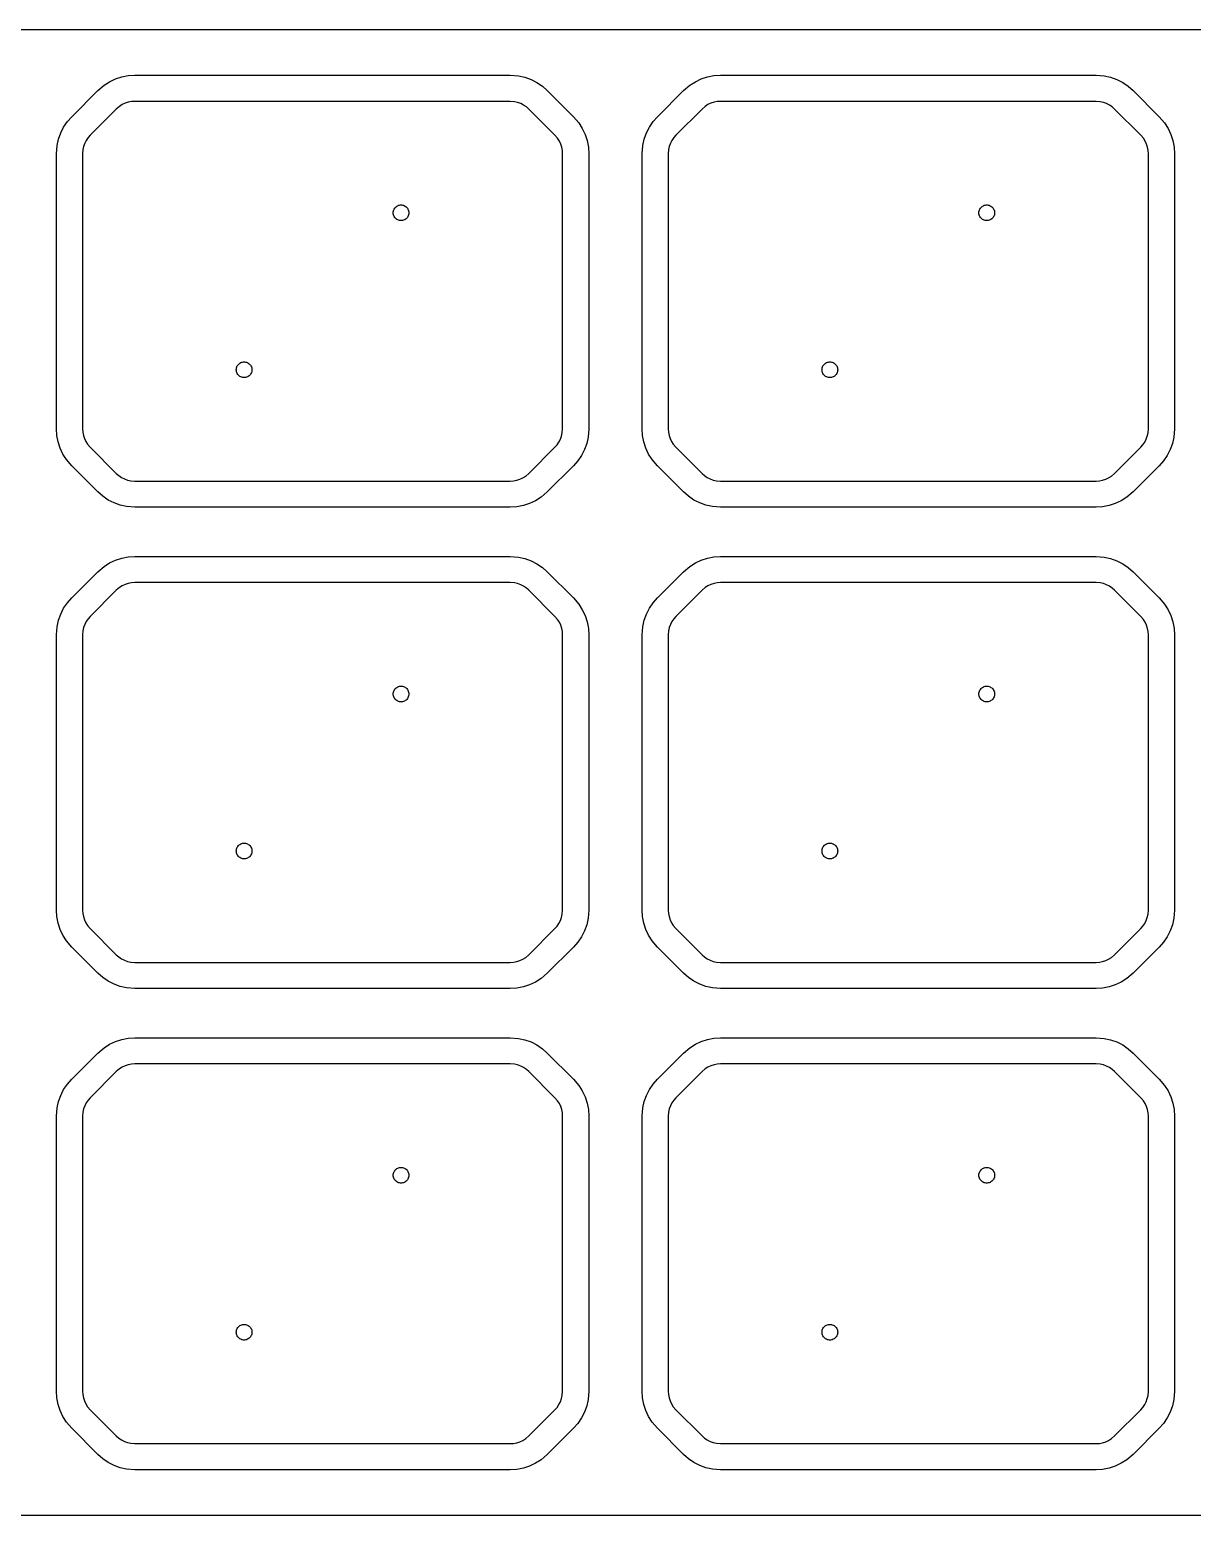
# Model space of a CAD drawing. Header units: metres. Extents: x -60 to 508, y -50 to 234.
# Drawn here: x 168 to 390.3, y -50 to 234 of the extents above; entities that cross this region are included whole.
import ezdxf

# ---------------------------------------------------------------- set-up
doc = ezdxf.new("R2010")
doc.units = ezdxf.units.M

msp = doc.modelspace()

# ---------------------------------------------------------------- linework, layer by layer
for p, q in [((508, 234), (-60, 234)), ((183.281, 224.065), (184.417, 224.6)), ((184.417, 224.6), (185.612, 224.988)), ((185.612, 224.988), (186.845, 225.223)), ((186.845, 225.223), (188.099, 225.302)), ((188.099, 225.302), (259.901, 225.302)), ((259.901, 225.302), (261.466, 225.179)), ((261.466, 225.179), (262.691, 224.905)), ((262.691, 224.905), (263.873, 224.479)), ((263.873, 224.479), (264.992, 223.909)), ((295.281, 224.065), (296.417, 224.6)), ((296.417, 224.6), (297.612, 224.988)), ((297.612, 224.988), (298.845, 225.223)), ((298.845, 225.223), (300.099, 225.302)), ((300.099, 225.302), (371.901, 225.302)), ((371.901, 225.302), (373.466, 225.179)), ((373.466, 225.179), (374.691, 224.905)), ((374.691, 224.905), (375.873, 224.479)), ((375.873, 224.479), (376.992, 223.909)), ((176.028, 217.373), (181.028, 222.373)), ((181.028, 222.373), (182.221, 223.392)), ((182.221, 223.392), (183.281, 224.065)), ((264.992, 223.909), (266.03, 223.203)), ((266.03, 223.203), (266.972, 222.373)), ((266.972, 222.373), (271.972, 217.373)), ((288.028, 217.373), (293.028, 222.373)), ((293.028, 222.373), (294.221, 223.392)), ((294.221, 223.392), (295.281, 224.065)), ((376.992, 223.909), (378.03, 223.203)), ((378.03, 223.203), (378.972, 222.373)), ((378.972, 222.373), (383.972, 217.373)), ((184.563, 218.837), (179.563, 213.837)), ((185.16, 219.347), (184.563, 218.837)), ((185.69, 219.683), (185.16, 219.347)), ((186.258, 219.951), (185.69, 219.683)), ((186.855, 220.145), (186.258, 219.951)), ((187.472, 220.262), (186.855, 220.145)), ((188.099, 220.302), (187.472, 220.262)), ((259.901, 220.302), (188.099, 220.302)), ((260.684, 220.24), (259.901, 220.302)), ((261.296, 220.103), (260.684, 220.24)), ((261.887, 219.891), (261.296, 220.103)), ((262.447, 219.605), (261.887, 219.891)), ((262.966, 219.253), (262.447, 219.605)), ((263.437, 218.837), (262.966, 219.253)), ((268.437, 213.837), (263.437, 218.837)), ((296.563, 218.837), (291.563, 213.837)), ((297.16, 219.347), (296.563, 218.837)), ((297.69, 219.683), (297.16, 219.347)), ((298.258, 219.951), (297.69, 219.683)), ((298.855, 220.145), (298.258, 219.951)), ((299.472, 220.262), (298.855, 220.145)), ((300.099, 220.302), (299.472, 220.262)), ((371.901, 220.302), (300.099, 220.302)), ((372.684, 220.24), (371.901, 220.302)), ((373.296, 220.103), (372.684, 220.24)), ((373.887, 219.891), (373.296, 220.103)), ((374.447, 219.605), (373.887, 219.891)), ((374.966, 219.253), (374.447, 219.605)), ((375.437, 218.837), (374.966, 219.253)), ((380.437, 213.837), (375.437, 218.837)), ((174.491, 215.392), (175.197, 216.431)), ((175.197, 216.431), (176.028, 217.373)), ((271.972, 217.373), (272.992, 216.18)), ((272.992, 216.18), (273.664, 215.119)), ((286.491, 215.392), (287.197, 216.431)), ((287.197, 216.431), (288.028, 217.373)), ((383.972, 217.373), (384.992, 216.18)), ((384.992, 216.18), (385.664, 215.119)), ((173.222, 211.866), (173.496, 213.092)), ((173.496, 213.092), (173.921, 214.273)), ((173.921, 214.273), (174.491, 215.392)), ((179.148, 213.366), (178.795, 212.847)), ((179.563, 213.837), (179.148, 213.366)), ((268.946, 213.241), (268.437, 213.837)), ((269.283, 212.711), (268.946, 213.241)), ((273.664, 215.119), (274.199, 213.983)), ((274.199, 213.983), (274.587, 212.789)), ((285.222, 211.866), (285.496, 213.092)), ((285.496, 213.092), (285.921, 214.273)), ((285.921, 214.273), (286.491, 215.392)), ((291.148, 213.366), (290.795, 212.847)), ((291.563, 213.837), (291.148, 213.366)), ((380.946, 213.241), (380.437, 213.837)), ((381.283, 212.711), (380.946, 213.241)), ((385.664, 215.119), (386.199, 213.983)), ((386.199, 213.983), (386.587, 212.789)), ((173.099, 210.302), (173.222, 211.866)), ((173.099, 157.698), (173.099, 210.302)), ((178.16, 211.084), (178.099, 210.302)), ((178.099, 210.302), (178.099, 157.698)), ((178.297, 211.697), (178.16, 211.084)), ((178.51, 212.287), (178.297, 211.697)), ((178.795, 212.847), (178.51, 212.287)), ((269.55, 212.142), (269.283, 212.711)), ((269.744, 211.545), (269.55, 212.142)), ((269.862, 210.928), (269.744, 211.545)), ((269.901, 210.302), (269.862, 210.928)), ((269.901, 157.698), (269.901, 210.302)), ((274.587, 212.789), (274.823, 211.555)), ((274.823, 211.555), (274.901, 210.302)), ((274.901, 210.302), (274.901, 157.698)), ((285.099, 210.302), (285.222, 211.866)), ((285.099, 157.698), (285.099, 210.302)), ((290.16, 211.084), (290.099, 210.302)), ((290.099, 210.302), (290.099, 157.698)), ((290.297, 211.697), (290.16, 211.084)), ((290.51, 212.287), (290.297, 211.697)), ((290.795, 212.847), (290.51, 212.287)), ((381.55, 212.142), (381.283, 212.711)), ((381.744, 211.545), (381.55, 212.142)), ((381.862, 210.928), (381.744, 211.545)), ((381.901, 210.302), (381.862, 210.928)), ((381.901, 157.698), (381.901, 210.302)), ((386.587, 212.789), (386.823, 211.555)), ((386.823, 211.555), (386.901, 210.302)), ((386.901, 210.302), (386.901, 157.698)), ((237.5, 199), (237.512, 199.188)), ((237.512, 198.812), (237.5, 199)), ((237.512, 199.188), (237.547, 199.373)), ((237.547, 198.627), (237.512, 198.812)), ((237.547, 199.373), (237.605, 199.552)), ((237.605, 199.552), (237.686, 199.723)), ((237.686, 199.723), (237.786, 199.882)), ((237.786, 199.882), (237.907, 200.027)), ((237.907, 200.027), (238.044, 200.156)), ((238.044, 200.156), (238.196, 200.266)), ((238.196, 200.266), (238.361, 200.357)), ((238.361, 200.357), (238.536, 200.427)), ((238.536, 200.427), (238.719, 200.473)), ((238.719, 200.473), (238.906, 200.497)), ((238.906, 200.497), (239.094, 200.497)), ((239.094, 200.497), (239.281, 200.473)), ((239.281, 200.473), (239.464, 200.427)), ((239.464, 200.427), (239.639, 200.357)), ((239.639, 200.357), (239.804, 200.266)), ((239.804, 200.266), (239.956, 200.156)), ((239.956, 200.156), (240.093, 200.027)), ((240.093, 200.027), (240.214, 199.882)), ((240.214, 199.882), (240.314, 199.723)), ((240.314, 199.723), (240.395, 199.552)), ((240.395, 199.552), (240.453, 199.373)), ((240.453, 199.373), (240.488, 199.188)), ((240.488, 198.812), (240.453, 198.627)), ((240.488, 199.188), (240.5, 199)), ((240.5, 199), (240.488, 198.812)), ((349.5, 199), (349.512, 199.188)), ((349.512, 198.812), (349.5, 199)), ((349.512, 199.188), (349.547, 199.373)), ((349.547, 198.627), (349.512, 198.812)), ((349.547, 199.373), (349.605, 199.552)), ((349.605, 199.552), (349.686, 199.723)), ((349.686, 199.723), (349.786, 199.882)), ((349.786, 199.882), (349.907, 200.027)), ((349.907, 200.027), (350.044, 200.156)), ((350.044, 200.156), (350.196, 200.266)), ((350.196, 200.266), (350.361, 200.357)), ((350.361, 200.357), (350.536, 200.427)), ((350.536, 200.427), (350.719, 200.473)), ((350.719, 200.473), (350.906, 200.497)), ((350.906, 200.497), (351.094, 200.497)), ((351.094, 200.497), (351.281, 200.473)), ((351.281, 200.473), (351.464, 200.427)), ((351.464, 200.427), (351.639, 200.357)), ((351.639, 200.357), (351.804, 200.266)), ((351.804, 200.266), (351.956, 200.156)), ((351.956, 200.156), (352.093, 200.027)), ((352.093, 200.027), (352.214, 199.882)), ((352.214, 199.882), (352.314, 199.723)), ((352.314, 199.723), (352.395, 199.552)), ((352.395, 199.552), (352.453, 199.373)), ((352.453, 199.373), (352.488, 199.188)), ((352.488, 198.812), (352.453, 198.627)), ((352.488, 199.188), (352.5, 199)), ((352.5, 199), (352.488, 198.812)), ((237.605, 198.448), (237.547, 198.627)), ((237.686, 198.277), (237.605, 198.448)), ((237.786, 198.118), (237.686, 198.277)), ((237.907, 197.973), (237.786, 198.118)), ((238.044, 197.844), (237.907, 197.973)), ((238.196, 197.734), (238.044, 197.844)), ((238.361, 197.643), (238.196, 197.734)), ((238.536, 197.573), (238.361, 197.643)), ((238.719, 197.527), (238.536, 197.573)), ((238.906, 197.503), (238.719, 197.527)), ((239.094, 197.503), (238.906, 197.503)), ((239.281, 197.527), (239.094, 197.503)), ((239.464, 197.573), (239.281, 197.527)), ((239.639, 197.643), (239.464, 197.573)), ((239.804, 197.734), (239.639, 197.643)), ((239.956, 197.844), (239.804, 197.734)), ((240.093, 197.973), (239.956, 197.844)), ((240.214, 198.118), (240.093, 197.973)), ((240.314, 198.277), (240.214, 198.118)), ((240.395, 198.448), (240.314, 198.277)), ((240.453, 198.627), (240.395, 198.448)), ((349.605, 198.448), (349.547, 198.627)), ((349.686, 198.277), (349.605, 198.448)), ((349.786, 198.118), (349.686, 198.277)), ((349.907, 197.973), (349.786, 198.118)), ((350.044, 197.844), (349.907, 197.973)), ((350.196, 197.734), (350.044, 197.844)), ((350.361, 197.643), (350.196, 197.734)), ((350.536, 197.573), (350.361, 197.643)), ((350.719, 197.527), (350.536, 197.573)), ((350.906, 197.503), (350.719, 197.527)), ((351.094, 197.503), (350.906, 197.503)), ((351.281, 197.527), (351.094, 197.503)), ((351.464, 197.573), (351.281, 197.527)), ((351.639, 197.643), (351.464, 197.573)), ((351.804, 197.734), (351.639, 197.643)), ((351.956, 197.844), (351.804, 197.734)), ((352.093, 197.973), (351.956, 197.844)), ((352.214, 198.118), (352.093, 197.973)), ((352.314, 198.277), (352.214, 198.118)), ((352.395, 198.448), (352.314, 198.277)), ((352.453, 198.627), (352.395, 198.448)), ((208.361, 170.357), (208.536, 170.427)), ((208.536, 170.427), (208.719, 170.473)), ((208.719, 170.473), (208.906, 170.497)), ((208.906, 170.497), (209.094, 170.497)), ((209.094, 170.497), (209.281, 170.473)), ((209.281, 170.473), (209.464, 170.427)), ((209.464, 170.427), (209.639, 170.357)), ((320.361, 170.357), (320.536, 170.427)), ((320.536, 170.427), (320.719, 170.473)), ((320.719, 170.473), (320.906, 170.497)), ((320.906, 170.497), (321.094, 170.497)), ((321.094, 170.497), (321.281, 170.473)), ((321.281, 170.473), (321.464, 170.427)), ((321.464, 170.427), (321.639, 170.357)), ((207.5, 169), (207.512, 169.188)), ((207.512, 168.812), (207.5, 169)), ((207.512, 169.188), (207.547, 169.373)), ((207.547, 168.627), (207.512, 168.812)), ((207.547, 169.373), (207.605, 169.552)), ((207.605, 168.448), (207.547, 168.627)), ((207.605, 169.552), (207.686, 169.723)), ((207.686, 168.277), (207.605, 168.448)), ((207.686, 169.723), (207.786, 169.882)), ((207.786, 168.118), (207.686, 168.277)), ((207.786, 169.882), (207.907, 170.027)), ((207.907, 167.973), (207.786, 168.118)), ((207.907, 170.027), (208.044, 170.156)), ((208.044, 167.844), (207.907, 167.973)), ((208.044, 170.156), (208.196, 170.266)), ((208.196, 167.734), (208.044, 167.844)), ((208.196, 170.266), (208.361, 170.357)), ((208.361, 167.643), (208.196, 167.734)), ((208.536, 167.573), (208.361, 167.643)), ((208.719, 167.527), (208.536, 167.573)), ((209.464, 167.573), (209.281, 167.527)), ((209.639, 167.643), (209.464, 167.573)), ((209.639, 170.357), (209.804, 170.266)), ((209.804, 167.734), (209.639, 167.643)), ((209.804, 170.266), (209.956, 170.156)), ((209.956, 167.844), (209.804, 167.734)), ((209.956, 170.156), (210.093, 170.027)), ((210.093, 167.973), (209.956, 167.844)), ((210.093, 170.027), (210.214, 169.882)), ((210.214, 168.118), (210.093, 167.973)), ((210.214, 169.882), (210.314, 169.723)), ((210.314, 168.277), (210.214, 168.118)), ((210.314, 169.723), (210.395, 169.552)), ((210.395, 168.448), (210.314, 168.277)), ((210.395, 169.552), (210.453, 169.373)), ((210.453, 168.627), (210.395, 168.448)), ((210.453, 169.373), (210.488, 169.188)), ((210.488, 168.812), (210.453, 168.627)), ((210.488, 169.188), (210.5, 169)), ((210.5, 169), (210.488, 168.812)), ((319.5, 169), (319.512, 169.188)), ((319.512, 168.812), (319.5, 169)), ((319.512, 169.188), (319.547, 169.373)), ((319.547, 168.627), (319.512, 168.812)), ((319.547, 169.373), (319.605, 169.552)), ((319.605, 168.448), (319.547, 168.627)), ((319.605, 169.552), (319.686, 169.723)), ((319.686, 168.277), (319.605, 168.448)), ((319.686, 169.723), (319.786, 169.882)), ((319.786, 168.118), (319.686, 168.277)), ((319.786, 169.882), (319.907, 170.027)), ((319.907, 167.973), (319.786, 168.118)), ((319.907, 170.027), (320.044, 170.156)), ((320.044, 167.844), (319.907, 167.973)), ((320.044, 170.156), (320.196, 170.266)), ((320.196, 167.734), (320.044, 167.844)), ((320.196, 170.266), (320.361, 170.357)), ((320.361, 167.643), (320.196, 167.734)), ((320.536, 167.573), (320.361, 167.643)), ((320.719, 167.527), (320.536, 167.573)), ((321.464, 167.573), (321.281, 167.527)), ((321.639, 167.643), (321.464, 167.573)), ((321.639, 170.357), (321.804, 170.266)), ((321.804, 167.734), (321.639, 167.643)), ((321.804, 170.266), (321.956, 170.156)), ((321.956, 167.844), (321.804, 167.734)), ((321.956, 170.156), (322.093, 170.027)), ((322.093, 167.973), (321.956, 167.844)), ((322.093, 170.027), (322.214, 169.882)), ((322.214, 168.118), (322.093, 167.973)), ((322.214, 169.882), (322.314, 169.723)), ((322.314, 168.277), (322.214, 168.118)), ((322.314, 169.723), (322.395, 169.552)), ((322.395, 168.448), (322.314, 168.277)), ((322.395, 169.552), (322.453, 169.373)), ((322.453, 168.627), (322.395, 168.448)), ((322.453, 169.373), (322.488, 169.188)), ((322.488, 168.812), (322.453, 168.627)), ((322.488, 169.188), (322.5, 169)), ((322.5, 169), (322.488, 168.812)), ((208.906, 167.503), (208.719, 167.527)), ((209.094, 167.503), (208.906, 167.503)), ((209.281, 167.527), (209.094, 167.503)), ((320.906, 167.503), (320.719, 167.527)), ((321.094, 167.503), (320.906, 167.503)), ((321.281, 167.527), (321.094, 167.503)), ((173.177, 156.445), (173.099, 157.698)), ((173.413, 155.211), (173.177, 156.445)), ((178.099, 157.698), (178.138, 157.072)), ((178.138, 157.072), (178.256, 156.455)), ((178.256, 156.455), (178.45, 155.858)), ((269.49, 155.713), (269.703, 156.303)), ((269.703, 156.303), (269.84, 156.916)), ((269.84, 156.916), (269.901, 157.698)), ((274.901, 157.698), (274.778, 156.134)), ((285.177, 156.445), (285.099, 157.698)), ((285.413, 155.211), (285.177, 156.445)), ((290.099, 157.698), (290.138, 157.072)), ((290.138, 157.072), (290.256, 156.455)), ((290.256, 156.455), (290.45, 155.858)), ((381.49, 155.713), (381.703, 156.303)), ((381.703, 156.303), (381.84, 156.916)), ((381.84, 156.916), (381.901, 157.698)), ((386.901, 157.698), (386.778, 156.134)), ((173.801, 154.017), (173.413, 155.211)), ((174.336, 152.881), (173.801, 154.017)), ((178.45, 155.858), (178.717, 155.289)), ((178.717, 155.289), (179.054, 154.759)), ((179.054, 154.759), (179.563, 154.163)), ((179.563, 154.163), (184.563, 149.163)), ((263.437, 149.163), (268.437, 154.163)), ((268.437, 154.163), (268.852, 154.634)), ((268.852, 154.634), (269.205, 155.153)), ((269.205, 155.153), (269.49, 155.713)), ((274.079, 153.727), (273.509, 152.608)), ((274.504, 154.908), (274.079, 153.727)), ((274.778, 156.134), (274.504, 154.908)), ((285.801, 154.017), (285.413, 155.211)), ((286.336, 152.881), (285.801, 154.017)), ((290.45, 155.858), (290.717, 155.289)), ((290.717, 155.289), (291.054, 154.759)), ((291.054, 154.759), (291.563, 154.163)), ((291.563, 154.163), (296.563, 149.163)), ((375.437, 149.163), (380.437, 154.163)), ((380.437, 154.163), (380.852, 154.634)), ((380.852, 154.634), (381.205, 155.153)), ((381.205, 155.153), (381.49, 155.713)), ((386.079, 153.727), (385.509, 152.608)), ((386.504, 154.908), (386.079, 153.727)), ((386.778, 156.134), (386.504, 154.908)), ((175.008, 151.82), (174.336, 152.881)), ((176.028, 150.627), (175.008, 151.82)), ((181.028, 145.627), (176.028, 150.627)), ((271.972, 150.627), (266.972, 145.627)), ((272.803, 151.569), (271.972, 150.627)), ((273.509, 152.608), (272.803, 151.569)), ((287.008, 151.82), (286.336, 152.881)), ((288.028, 150.627), (287.008, 151.82)), ((293.028, 145.627), (288.028, 150.627)), ((383.972, 150.627), (378.972, 145.627)), ((384.803, 151.569), (383.972, 150.627)), ((385.509, 152.608), (384.803, 151.569)), ((184.563, 149.163), (185.034, 148.747)), ((185.034, 148.747), (185.553, 148.395)), ((185.553, 148.395), (186.113, 148.109)), ((186.113, 148.109), (186.704, 147.897)), ((186.704, 147.897), (187.316, 147.76)), ((187.316, 147.76), (188.099, 147.698)), ((188.099, 147.698), (259.901, 147.698)), ((259.901, 147.698), (260.528, 147.738)), ((260.528, 147.738), (261.145, 147.855)), ((261.145, 147.855), (261.742, 148.049)), ((261.742, 148.049), (262.31, 148.317)), ((262.31, 148.317), (262.84, 148.653)), ((262.84, 148.653), (263.437, 149.163)), ((296.563, 149.163), (297.034, 148.747)), ((297.034, 148.747), (297.553, 148.395)), ((297.553, 148.395), (298.113, 148.109)), ((298.113, 148.109), (298.704, 147.897)), ((298.704, 147.897), (299.316, 147.76)), ((299.316, 147.76), (300.099, 147.698)), ((300.099, 147.698), (371.901, 147.698)), ((371.901, 147.698), (372.528, 147.738)), ((372.528, 147.738), (373.145, 147.855)), ((373.145, 147.855), (373.742, 148.049)), ((373.742, 148.049), (374.31, 148.317)), ((374.31, 148.317), (374.84, 148.653)), ((374.84, 148.653), (375.437, 149.163)), ((181.97, 144.797), (181.028, 145.627)), ((266.972, 145.627), (265.779, 144.608)), ((293.97, 144.797), (293.028, 145.627)), ((378.972, 145.627), (377.779, 144.608)), ((183.008, 144.091), (181.97, 144.797)), ((184.127, 143.521), (183.008, 144.091)), ((185.309, 143.095), (184.127, 143.521)), ((186.534, 142.821), (185.309, 143.095)), ((188.099, 142.698), (186.534, 142.821)), ((259.901, 142.698), (188.099, 142.698)), ((261.155, 142.777), (259.901, 142.698)), ((262.388, 143.012), (261.155, 142.777)), ((263.583, 143.4), (262.388, 143.012)), ((264.719, 143.935), (263.583, 143.4)), ((265.779, 144.608), (264.719, 143.935)), ((295.008, 144.091), (293.97, 144.797)), ((296.127, 143.521), (295.008, 144.091)), ((297.309, 143.095), (296.127, 143.521)), ((298.534, 142.821), (297.309, 143.095)), ((300.099, 142.698), (298.534, 142.821)), ((371.901, 142.698), (300.099, 142.698)), ((373.155, 142.777), (371.901, 142.698)), ((374.388, 143.012), (373.155, 142.777)), ((375.583, 143.4), (374.388, 143.012)), ((376.719, 143.935), (375.583, 143.4)), ((377.779, 144.608), (376.719, 143.935)), ((181.028, 130.373), (182.221, 131.392)), ((182.221, 131.392), (183.281, 132.065)), ((183.281, 132.065), (184.417, 132.6)), ((184.417, 132.6), (185.612, 132.988)), ((185.612, 132.988), (186.845, 133.223)), ((186.845, 133.223), (188.099, 133.302)), ((188.099, 133.302), (259.901, 133.302)), ((259.901, 133.302), (261.466, 133.179)), ((261.466, 133.179), (262.691, 132.905)), ((262.691, 132.905), (263.873, 132.479)), ((263.873, 132.479), (264.992, 131.909)), ((264.992, 131.909), (266.03, 131.203)), ((266.03, 131.203), (266.972, 130.373)), ((293.028, 130.373), (294.221, 131.392)), ((294.221, 131.392), (295.281, 132.065)), ((295.281, 132.065), (296.417, 132.6)), ((296.417, 132.6), (297.612, 132.988)), ((297.612, 132.988), (298.845, 133.223)), ((298.845, 133.223), (300.099, 133.302)), ((300.099, 133.302), (371.901, 133.302)), ((371.901, 133.302), (373.466, 133.179)), ((373.466, 133.179), (374.691, 132.905)), ((374.691, 132.905), (375.873, 132.479)), ((375.873, 132.479), (376.992, 131.909)), ((376.992, 131.909), (378.03, 131.203)), ((378.03, 131.203), (378.972, 130.373)), ((176.028, 125.373), (181.028, 130.373)), ((186.258, 127.951), (185.69, 127.683)), ((186.855, 128.145), (186.258, 127.951)), ((187.472, 128.262), (186.855, 128.145)), ((188.099, 128.302), (187.472, 128.262)), ((259.901, 128.302), (188.099, 128.302)), ((260.684, 128.24), (259.901, 128.302)), ((261.296, 128.103), (260.684, 128.24)), ((261.887, 127.891), (261.296, 128.103)), ((262.447, 127.605), (261.887, 127.891)), ((266.972, 130.373), (271.972, 125.373)), ((288.028, 125.373), (293.028, 130.373)), ((298.258, 127.951), (297.69, 127.683)), ((298.855, 128.145), (298.258, 127.951)), ((299.472, 128.262), (298.855, 128.145)), ((300.099, 128.302), (299.472, 128.262)), ((371.901, 128.302), (300.099, 128.302)), ((372.684, 128.24), (371.901, 128.302)), ((373.296, 128.103), (372.684, 128.24)), ((373.887, 127.891), (373.296, 128.103)), ((374.447, 127.605), (373.887, 127.891)), ((378.972, 130.373), (383.972, 125.373)), ((175.197, 124.431), (176.028, 125.373)), ((184.563, 126.837), (179.563, 121.837)), ((185.16, 127.347), (184.563, 126.837)), ((185.69, 127.683), (185.16, 127.347)), ((262.966, 127.253), (262.447, 127.605)), ((263.437, 126.837), (262.966, 127.253)), ((268.437, 121.837), (263.437, 126.837)), ((271.972, 125.373), (272.992, 124.18)), ((287.197, 124.431), (288.028, 125.373)), ((296.563, 126.837), (291.563, 121.837)), ((297.16, 127.347), (296.563, 126.837)), ((297.69, 127.683), (297.16, 127.347)), ((374.966, 127.253), (374.447, 127.605)), ((375.437, 126.837), (374.966, 127.253)), ((380.437, 121.837), (375.437, 126.837)), ((383.972, 125.373), (384.992, 124.18)), ((173.496, 121.092), (173.921, 122.273)), ((173.921, 122.273), (174.491, 123.392)), ((174.491, 123.392), (175.197, 124.431)), ((272.992, 124.18), (273.664, 123.119)), ((273.664, 123.119), (274.199, 121.983)), ((285.496, 121.092), (285.921, 122.273)), ((285.921, 122.273), (286.491, 123.392)), ((286.491, 123.392), (287.197, 124.431)), ((384.992, 124.18), (385.664, 123.119)), ((385.664, 123.119), (386.199, 121.983)), ((173.099, 118.302), (173.222, 119.866)), ((173.222, 119.866), (173.496, 121.092)), ((178.297, 119.697), (178.16, 119.084)), ((178.51, 120.287), (178.297, 119.697)), ((178.795, 120.847), (178.51, 120.287)), ((179.148, 121.366), (178.795, 120.847)), ((179.563, 121.837), (179.148, 121.366)), ((268.946, 121.241), (268.437, 121.837)), ((269.283, 120.711), (268.946, 121.241)), ((269.55, 120.142), (269.283, 120.711)), ((269.744, 119.545), (269.55, 120.142)), ((269.862, 118.928), (269.744, 119.545)), ((274.199, 121.983), (274.587, 120.789)), ((274.587, 120.789), (274.823, 119.555)), ((274.823, 119.555), (274.901, 118.302)), ((285.099, 118.302), (285.222, 119.866)), ((285.222, 119.866), (285.496, 121.092)), ((290.297, 119.697), (290.16, 119.084)), ((290.51, 120.287), (290.297, 119.697)), ((290.795, 120.847), (290.51, 120.287)), ((291.148, 121.366), (290.795, 120.847)), ((291.563, 121.837), (291.148, 121.366)), ((380.946, 121.241), (380.437, 121.837)), ((381.283, 120.711), (380.946, 121.241)), ((381.55, 120.142), (381.283, 120.711)), ((381.744, 119.545), (381.55, 120.142)), ((381.862, 118.928), (381.744, 119.545)), ((386.199, 121.983), (386.587, 120.789)), ((386.587, 120.789), (386.823, 119.555)), ((386.823, 119.555), (386.901, 118.302)), ((173.099, 65.6982), (173.099, 118.302)), ((178.16, 119.084), (178.099, 118.302)), ((178.099, 118.302), (178.099, 65.6982)), ((269.901, 118.302), (269.862, 118.928)), ((269.901, 65.6982), (269.901, 118.302)), ((274.901, 118.302), (274.901, 65.6982)), ((285.099, 65.6982), (285.099, 118.302)), ((290.16, 119.084), (290.099, 118.302)), ((290.099, 118.302), (290.099, 65.6982)), ((381.901, 118.302), (381.862, 118.928)), ((381.901, 65.6982), (381.901, 118.302)), ((386.901, 118.302), (386.901, 65.6982)), ((237.786, 107.882), (237.907, 108.027)), ((237.907, 108.027), (238.044, 108.156)), ((238.044, 108.156), (238.196, 108.266)), ((238.196, 108.266), (238.361, 108.357)), ((238.361, 108.357), (238.536, 108.427)), ((238.536, 108.427), (238.719, 108.473)), ((238.719, 108.473), (238.906, 108.497)), ((238.906, 108.497), (239.094, 108.497)), ((239.094, 108.497), (239.281, 108.473)), ((239.281, 108.473), (239.464, 108.427)), ((239.464, 108.427), (239.639, 108.357)), ((239.639, 108.357), (239.804, 108.266)), ((239.804, 108.266), (239.956, 108.156)), ((239.956, 108.156), (240.093, 108.027)), ((240.093, 108.027), (240.214, 107.882)), ((349.786, 107.882), (349.907, 108.027)), ((349.907, 108.027), (350.044, 108.156)), ((350.044, 108.156), (350.196, 108.266)), ((350.196, 108.266), (350.361, 108.357)), ((350.361, 108.357), (350.536, 108.427)), ((350.536, 108.427), (350.719, 108.473)), ((350.719, 108.473), (350.906, 108.497)), ((350.906, 108.497), (351.094, 108.497)), ((351.094, 108.497), (351.281, 108.473)), ((351.281, 108.473), (351.464, 108.427)), ((351.464, 108.427), (351.639, 108.357)), ((351.639, 108.357), (351.804, 108.266)), ((351.804, 108.266), (351.956, 108.156)), ((351.956, 108.156), (352.093, 108.027)), ((352.093, 108.027), (352.214, 107.882)), ((237.5, 107), (237.512, 107.188)), ((237.512, 106.812), (237.5, 107)), ((237.512, 107.188), (237.547, 107.373)), ((237.547, 106.627), (237.512, 106.812)), ((237.547, 107.373), (237.605, 107.552)), ((237.605, 106.448), (237.547, 106.627)), ((237.605, 107.552), (237.686, 107.723)), ((237.686, 106.277), (237.605, 106.448)), ((237.686, 107.723), (237.786, 107.882)), ((237.786, 106.118), (237.686, 106.277)), ((237.907, 105.973), (237.786, 106.118)), ((238.044, 105.844), (237.907, 105.973)), ((238.196, 105.734), (238.044, 105.844)), ((238.361, 105.643), (238.196, 105.734)), ((238.536, 105.573), (238.361, 105.643)), ((238.719, 105.527), (238.536, 105.573)), ((238.906, 105.503), (238.719, 105.527)), ((239.094, 105.503), (238.906, 105.503)), ((239.281, 105.527), (239.094, 105.503)), ((239.464, 105.573), (239.281, 105.527)), ((239.639, 105.643), (239.464, 105.573)), ((239.804, 105.734), (239.639, 105.643)), ((239.956, 105.844), (239.804, 105.734)), ((240.093, 105.973), (239.956, 105.844)), ((240.214, 106.118), (240.093, 105.973)), ((240.214, 107.882), (240.314, 107.723)), ((240.314, 106.277), (240.214, 106.118)), ((240.314, 107.723), (240.395, 107.552)), ((240.395, 106.448), (240.314, 106.277)), ((240.395, 107.552), (240.453, 107.373)), ((240.453, 106.627), (240.395, 106.448)), ((240.453, 107.373), (240.488, 107.188)), ((240.488, 106.812), (240.453, 106.627)), ((240.488, 107.188), (240.5, 107)), ((240.5, 107), (240.488, 106.812)), ((349.5, 107), (349.512, 107.188)), ((349.512, 106.812), (349.5, 107)), ((349.512, 107.188), (349.547, 107.373)), ((349.547, 106.627), (349.512, 106.812)), ((349.547, 107.373), (349.605, 107.552)), ((349.605, 106.448), (349.547, 106.627)), ((349.605, 107.552), (349.686, 107.723)), ((349.686, 106.277), (349.605, 106.448)), ((349.686, 107.723), (349.786, 107.882)), ((349.786, 106.118), (349.686, 106.277)), ((349.907, 105.973), (349.786, 106.118)), ((350.044, 105.844), (349.907, 105.973)), ((350.196, 105.734), (350.044, 105.844)), ((350.361, 105.643), (350.196, 105.734)), ((350.536, 105.573), (350.361, 105.643)), ((350.719, 105.527), (350.536, 105.573)), ((350.906, 105.503), (350.719, 105.527)), ((351.094, 105.503), (350.906, 105.503)), ((351.281, 105.527), (351.094, 105.503)), ((351.464, 105.573), (351.281, 105.527)), ((351.639, 105.643), (351.464, 105.573)), ((351.804, 105.734), (351.639, 105.643)), ((351.956, 105.844), (351.804, 105.734)), ((352.093, 105.973), (351.956, 105.844)), ((352.214, 106.118), (352.093, 105.973)), ((352.214, 107.882), (352.314, 107.723)), ((352.314, 106.277), (352.214, 106.118)), ((352.314, 107.723), (352.395, 107.552)), ((352.395, 106.448), (352.314, 106.277)), ((352.395, 107.552), (352.453, 107.373)), ((352.453, 106.627), (352.395, 106.448)), ((352.453, 107.373), (352.488, 107.188)), ((352.488, 106.812), (352.453, 106.627)), ((352.488, 107.188), (352.5, 107)), ((352.5, 107), (352.488, 106.812)), ((207.5, 77), (207.512, 77.188)), ((207.512, 76.812), (207.5, 77)), ((207.512, 77.188), (207.547, 77.373)), ((207.547, 76.627), (207.512, 76.812)), ((207.547, 77.373), (207.605, 77.5522)), ((207.605, 77.5522), (207.686, 77.7226)), ((207.686, 77.7226), (207.786, 77.8817)), ((207.786, 77.8817), (207.907, 78.0268)), ((207.907, 78.0268), (208.044, 78.1558)), ((208.044, 78.1558), (208.196, 78.2665)), ((208.196, 78.2665), (208.361, 78.3573)), ((208.361, 78.3573), (208.536, 78.4266)), ((208.536, 78.4266), (208.719, 78.4734)), ((208.719, 78.4734), (208.906, 78.4971)), ((208.906, 78.4971), (209.094, 78.4971)), ((209.094, 78.4971), (209.281, 78.4734)), ((209.281, 78.4734), (209.464, 78.4266)), ((209.464, 78.4266), (209.639, 78.3573)), ((209.639, 78.3573), (209.804, 78.2665)), ((209.804, 78.2665), (209.956, 78.1558)), ((209.956, 78.1558), (210.093, 78.0268)), ((210.093, 78.0268), (210.214, 77.8817)), ((210.214, 77.8817), (210.314, 77.7226)), ((210.314, 77.7226), (210.395, 77.5522)), ((210.395, 77.5522), (210.453, 77.373)), ((210.453, 77.373), (210.488, 77.188)), ((210.488, 76.812), (210.453, 76.627)), ((210.488, 77.188), (210.5, 77)), ((210.5, 77), (210.488, 76.812)), ((319.5, 77), (319.512, 77.188)), ((319.512, 76.812), (319.5, 77)), ((319.512, 77.188), (319.547, 77.373)), ((319.547, 76.627), (319.512, 76.812)), ((319.547, 77.373), (319.605, 77.5522)), ((319.605, 77.5522), (319.686, 77.7226)), ((319.686, 77.7226), (319.786, 77.8817)), ((319.786, 77.8817), (319.907, 78.0268)), ((319.907, 78.0268), (320.044, 78.1558)), ((320.044, 78.1558), (320.196, 78.2665)), ((320.196, 78.2665), (320.361, 78.3573)), ((320.361, 78.3573), (320.536, 78.4266)), ((320.536, 78.4266), (320.719, 78.4734)), ((320.719, 78.4734), (320.906, 78.4971)), ((320.906, 78.4971), (321.094, 78.4971)), ((321.094, 78.4971), (321.281, 78.4734)), ((321.281, 78.4734), (321.464, 78.4266)), ((321.464, 78.4266), (321.639, 78.3573)), ((321.639, 78.3573), (321.804, 78.2665)), ((321.804, 78.2665), (321.956, 78.1558)), ((321.956, 78.1558), (322.093, 78.0268)), ((322.093, 78.0268), (322.214, 77.8817)), ((322.214, 77.8817), (322.314, 77.7226)), ((322.314, 77.7226), (322.395, 77.5522)), ((322.395, 77.5522), (322.453, 77.373)), ((322.453, 77.373), (322.488, 77.188)), ((322.488, 76.812), (322.453, 76.627)), ((322.488, 77.188), (322.5, 77)), ((322.5, 77), (322.488, 76.812)), ((207.605, 76.4478), (207.547, 76.627)), ((207.686, 76.2774), (207.605, 76.4478)), ((207.786, 76.1183), (207.686, 76.2774)), ((207.907, 75.9732), (207.786, 76.1183)), ((208.044, 75.8442), (207.907, 75.9732)), ((208.196, 75.7335), (208.044, 75.8442)), ((208.361, 75.6428), (208.196, 75.7335)), ((208.536, 75.5734), (208.361, 75.6428)), ((208.719, 75.5266), (208.536, 75.5734)), ((208.906, 75.503), (208.719, 75.5266)), ((209.094, 75.503), (208.906, 75.503)), ((209.281, 75.5266), (209.094, 75.503)), ((209.464, 75.5734), (209.281, 75.5266)), ((209.639, 75.6428), (209.464, 75.5734)), ((209.804, 75.7335), (209.639, 75.6428)), ((209.956, 75.8442), (209.804, 75.7335)), ((210.093, 75.9732), (209.956, 75.8442)), ((210.214, 76.1183), (210.093, 75.9732)), ((210.314, 76.2774), (210.214, 76.1183)), ((210.395, 76.4478), (210.314, 76.2774)), ((210.453, 76.627), (210.395, 76.4478)), ((319.605, 76.4478), (319.547, 76.627)), ((319.686, 76.2774), (319.605, 76.4478)), ((319.786, 76.1183), (319.686, 76.2774)), ((319.907, 75.9732), (319.786, 76.1183)), ((320.044, 75.8442), (319.907, 75.9732)), ((320.196, 75.7335), (320.044, 75.8442)), ((320.361, 75.6428), (320.196, 75.7335)), ((320.536, 75.5734), (320.361, 75.6428)), ((320.719, 75.5266), (320.536, 75.5734)), ((320.906, 75.503), (320.719, 75.5266)), ((321.094, 75.503), (320.906, 75.503)), ((321.281, 75.5266), (321.094, 75.503)), ((321.464, 75.5734), (321.281, 75.5266)), ((321.639, 75.6428), (321.464, 75.5734)), ((321.804, 75.7335), (321.639, 75.6428)), ((321.956, 75.8442), (321.804, 75.7335)), ((322.093, 75.9732), (321.956, 75.8442)), ((322.214, 76.1183), (322.093, 75.9732)), ((322.314, 76.2774), (322.214, 76.1183)), ((322.395, 76.4478), (322.314, 76.2774)), ((322.453, 76.627), (322.395, 76.4478)), ((173.177, 64.4449), (173.099, 65.6982)), ((178.099, 65.6982), (178.138, 65.0716)), ((269.84, 64.9161), (269.901, 65.6982)), ((274.901, 65.6982), (274.778, 64.1339)), ((285.177, 64.4449), (285.099, 65.6982)), ((290.099, 65.6982), (290.138, 65.0716)), ((381.84, 64.9161), (381.901, 65.6982)), ((386.901, 65.6982), (386.778, 64.1339)), ((173.413, 63.2113), (173.177, 64.4449)), ((173.801, 62.017), (173.413, 63.2113)), ((178.138, 65.0716), (178.256, 64.4548)), ((178.256, 64.4548), (178.45, 63.8576)), ((178.45, 63.8576), (178.717, 63.2895)), ((178.717, 63.2895), (179.054, 62.7593)), ((179.054, 62.7593), (179.563, 62.1627)), ((268.437, 62.1627), (268.852, 62.6337)), ((268.852, 62.6337), (269.205, 63.153)), ((269.205, 63.153), (269.49, 63.7125)), ((269.49, 63.7125), (269.703, 64.3033)), ((269.703, 64.3033), (269.84, 64.9161)), ((274.504, 62.9083), (274.079, 61.7268)), ((274.778, 64.1339), (274.504, 62.9083)), ((285.413, 63.2113), (285.177, 64.4449)), ((285.801, 62.017), (285.413, 63.2113)), ((290.138, 65.0716), (290.256, 64.4548)), ((290.256, 64.4548), (290.45, 63.8576)), ((290.45, 63.8576), (290.717, 63.2895)), ((290.717, 63.2895), (291.054, 62.7593)), ((291.054, 62.7593), (291.563, 62.1627)), ((380.437, 62.1627), (380.852, 62.6337)), ((380.852, 62.6337), (381.205, 63.153)), ((381.205, 63.153), (381.49, 63.7125)), ((381.49, 63.7125), (381.703, 64.3033)), ((381.703, 64.3033), (381.84, 64.9161)), ((386.504, 62.9083), (386.079, 61.7268)), ((386.778, 64.1339), (386.504, 62.9083)), ((174.336, 60.8807), (173.801, 62.017)), ((175.008, 59.8204), (174.336, 60.8807)), ((176.028, 58.6272), (175.008, 59.8204)), ((179.563, 62.1627), (184.563, 57.1627)), ((263.437, 57.1627), (268.437, 62.1627)), ((273.509, 60.6078), (272.803, 59.5692)), ((274.079, 61.7268), (273.509, 60.6078)), ((286.336, 60.8807), (285.801, 62.017)), ((287.008, 59.8204), (286.336, 60.8807)), ((288.028, 58.6272), (287.008, 59.8204)), ((291.563, 62.1627), (296.563, 57.1627)), ((375.437, 57.1627), (380.437, 62.1627)), ((385.509, 60.6078), (384.803, 59.5692)), ((386.079, 61.7268), (385.509, 60.6078)), ((181.028, 53.6272), (176.028, 58.6272)), ((184.563, 57.1627), (185.034, 56.7475)), ((262.84, 56.6532), (263.437, 57.1627)), ((271.972, 58.6272), (266.972, 53.6272)), ((272.803, 59.5692), (271.972, 58.6272)), ((293.028, 53.6272), (288.028, 58.6272)), ((296.563, 57.1627), (297.034, 56.7475)), ((374.84, 56.6532), (375.437, 57.1627)), ((383.972, 58.6272), (378.972, 53.6272)), ((384.803, 59.5692), (383.972, 58.6272)), ((185.034, 56.7475), (185.553, 56.3945)), ((185.553, 56.3945), (186.113, 56.1095)), ((186.113, 56.1095), (186.704, 55.8968)), ((186.704, 55.8968), (187.316, 55.7598)), ((187.316, 55.7598), (188.099, 55.6982)), ((188.099, 55.6982), (259.901, 55.6982)), ((259.901, 55.6982), (260.528, 55.7377)), ((260.528, 55.7377), (261.145, 55.8553)), ((261.145, 55.8553), (261.742, 56.0494)), ((261.742, 56.0494), (262.31, 56.3167)), ((262.31, 56.3167), (262.84, 56.6532)), ((297.034, 56.7475), (297.553, 56.3945)), ((297.553, 56.3945), (298.113, 56.1095)), ((298.113, 56.1095), (298.704, 55.8968)), ((298.704, 55.8968), (299.316, 55.7598)), ((299.316, 55.7598), (300.099, 55.6982)), ((300.099, 55.6982), (371.901, 55.6982)), ((371.901, 55.6982), (372.528, 55.7377)), ((372.528, 55.7377), (373.145, 55.8553)), ((373.145, 55.8553), (373.742, 56.0494)), ((373.742, 56.0494), (374.31, 56.3167)), ((374.31, 56.3167), (374.84, 56.6532)), ((181.97, 52.7967), (181.028, 53.6272)), ((183.008, 52.0908), (181.97, 52.7967)), ((184.127, 51.5207), (183.008, 52.0908)), ((185.309, 51.0953), (184.127, 51.5207)), ((263.583, 51.4005), (262.388, 51.0124)), ((264.719, 51.9352), (263.583, 51.4005)), ((265.779, 52.6081), (264.719, 51.9352)), ((266.972, 53.6272), (265.779, 52.6081)), ((293.97, 52.7967), (293.028, 53.6272)), ((295.008, 52.0908), (293.97, 52.7967)), ((296.127, 51.5207), (295.008, 52.0908)), ((297.309, 51.0953), (296.127, 51.5207)), ((375.583, 51.4005), (374.388, 51.0124)), ((376.719, 51.9352), (375.583, 51.4005)), ((377.779, 52.6081), (376.719, 51.9352)), ((378.972, 53.6272), (377.779, 52.6081)), ((186.534, 50.8214), (185.309, 51.0953)), ((188.099, 50.6982), (186.534, 50.8214)), ((259.901, 50.6982), (188.099, 50.6982)), ((261.155, 50.7771), (259.901, 50.6982)), ((262.388, 51.0124), (261.155, 50.7771)), ((298.534, 50.8214), (297.309, 51.0953)), ((300.099, 50.6982), (298.534, 50.8214)), ((371.901, 50.6982), (300.099, 50.6982)), ((373.155, 50.7771), (371.901, 50.6982)), ((374.388, 51.0124), (373.155, 50.7771)), ((182.221, 39.3919), (183.281, 40.0648)), ((183.281, 40.0648), (184.417, 40.5995)), ((184.417, 40.5995), (185.612, 40.9876)), ((185.612, 40.9876), (186.845, 41.2229)), ((186.845, 41.2229), (188.099, 41.3018)), ((188.099, 41.3018), (259.901, 41.3018)), ((259.901, 41.3018), (261.466, 41.1786)), ((261.466, 41.1786), (262.691, 40.9047)), ((262.691, 40.9047), (263.873, 40.4793)), ((263.873, 40.4793), (264.992, 39.9092)), ((264.992, 39.9092), (266.03, 39.2033)), ((294.221, 39.3919), (295.281, 40.0648)), ((295.281, 40.0648), (296.417, 40.5995)), ((296.417, 40.5995), (297.612, 40.9876)), ((297.612, 40.9876), (298.845, 41.2229)), ((298.845, 41.2229), (300.099, 41.3018)), ((300.099, 41.3018), (371.901, 41.3018)), ((371.901, 41.3018), (373.466, 41.1786)), ((373.466, 41.1786), (374.691, 40.9047)), ((374.691, 40.9047), (375.873, 40.4793)), ((375.873, 40.4793), (376.992, 39.9092)), ((376.992, 39.9092), (378.03, 39.2033)), ((176.028, 33.3728), (181.028, 38.3728)), ((181.028, 38.3728), (182.221, 39.3919)), ((266.03, 39.2033), (266.972, 38.3728)), ((266.972, 38.3728), (271.972, 33.3728)), ((288.028, 33.3728), (293.028, 38.3728)), ((293.028, 38.3728), (294.221, 39.3919)), ((378.03, 39.2033), (378.972, 38.3728)), ((378.972, 38.3728), (383.972, 33.3728)), ((184.563, 34.8373), (179.563, 29.8373)), ((185.16, 35.3468), (184.563, 34.8373)), ((185.69, 35.6833), (185.16, 35.3468)), ((186.258, 35.9506), (185.69, 35.6833)), ((186.855, 36.1447), (186.258, 35.9506)), ((187.472, 36.2623), (186.855, 36.1447)), ((188.099, 36.3018), (187.472, 36.2623)), ((259.901, 36.3018), (188.099, 36.3018)), ((260.684, 36.2402), (259.901, 36.3018)), ((261.296, 36.1032), (260.684, 36.2402)), ((261.887, 35.8905), (261.296, 36.1032)), ((262.447, 35.6055), (261.887, 35.8905)), ((262.966, 35.2525), (262.447, 35.6055)), ((263.437, 34.8373), (262.966, 35.2525)), ((268.437, 29.8373), (263.437, 34.8373)), ((296.563, 34.8373), (291.563, 29.8373)), ((297.16, 35.3468), (296.563, 34.8373)), ((297.69, 35.6833), (297.16, 35.3468)), ((298.258, 35.9506), (297.69, 35.6833)), ((298.855, 36.1447), (298.258, 35.9506)), ((299.472, 36.2623), (298.855, 36.1447)), ((300.099, 36.3018), (299.472, 36.2623)), ((371.901, 36.3018), (300.099, 36.3018)), ((372.684, 36.2402), (371.901, 36.3018)), ((373.296, 36.1032), (372.684, 36.2402)), ((373.887, 35.8905), (373.296, 36.1032)), ((374.447, 35.6055), (373.887, 35.8905)), ((374.966, 35.2525), (374.447, 35.6055)), ((375.437, 34.8373), (374.966, 35.2525)), ((380.437, 29.8373), (375.437, 34.8373)), ((173.921, 30.2732), (174.491, 31.3922)), ((174.491, 31.3922), (175.197, 32.4308)), ((175.197, 32.4308), (176.028, 33.3728)), ((271.972, 33.3728), (272.992, 32.1796)), ((272.992, 32.1796), (273.664, 31.1193)), ((285.921, 30.2732), (286.491, 31.3922)), ((286.491, 31.3922), (287.197, 32.4308)), ((287.197, 32.4308), (288.028, 33.3728)), ((383.972, 33.3728), (384.992, 32.1796)), ((384.992, 32.1796), (385.664, 31.1193)), ((173.222, 27.8661), (173.496, 29.0917)), ((173.496, 29.0917), (173.921, 30.2732)), ((178.795, 28.847), (178.51, 28.2875)), ((179.148, 29.3663), (178.795, 28.847)), ((179.563, 29.8373), (179.148, 29.3663)), ((268.946, 29.2407), (268.437, 29.8373)), ((269.283, 28.7105), (268.946, 29.2407)), ((269.55, 28.1424), (269.283, 28.7105)), ((273.664, 31.1193), (274.199, 29.983)), ((274.199, 29.983), (274.587, 28.7887)), ((274.587, 28.7887), (274.823, 27.5551)), ((285.222, 27.8661), (285.496, 29.0917)), ((285.496, 29.0917), (285.921, 30.2732)), ((290.795, 28.847), (290.51, 28.2875)), ((291.148, 29.3663), (290.795, 28.847)), ((291.563, 29.8373), (291.148, 29.3663)), ((380.946, 29.2407), (380.437, 29.8373)), ((381.283, 28.7105), (380.946, 29.2407)), ((381.55, 28.1424), (381.283, 28.7105)), ((385.664, 31.1193), (386.199, 29.983)), ((386.199, 29.983), (386.587, 28.7887)), ((386.587, 28.7887), (386.823, 27.5551)), ((173.099, 26.3018), (173.222, 27.8661)), ((173.099, -26.3018), (173.099, 26.3018)), ((178.16, 27.0839), (178.099, 26.3018)), ((178.099, 26.3018), (178.099, -26.3018)), ((178.297, 27.6967), (178.16, 27.0839)), ((178.51, 28.2875), (178.297, 27.6967)), ((269.744, 27.5452), (269.55, 28.1424)), ((269.862, 26.9284), (269.744, 27.5452)), ((269.901, 26.3018), (269.862, 26.9284)), ((269.901, -26.3018), (269.901, 26.3018)), ((274.823, 27.5551), (274.901, 26.3018)), ((274.901, 26.3018), (274.901, -26.3018)), ((285.099, 26.3018), (285.222, 27.8661)), ((285.099, -26.3018), (285.099, 26.3018)), ((290.16, 27.0839), (290.099, 26.3018)), ((290.099, 26.3018), (290.099, -26.3018)), ((290.297, 27.6967), (290.16, 27.0839)), ((290.51, 28.2875), (290.297, 27.6967)), ((381.744, 27.5452), (381.55, 28.1424)), ((381.862, 26.9284), (381.744, 27.5452)), ((381.901, 26.3018), (381.862, 26.9284)), ((381.901, -26.3018), (381.901, 26.3018)), ((386.823, 27.5551), (386.901, 26.3018)), ((386.901, 26.3018), (386.901, -26.3018)), ((237.5, 15), (237.512, 15.188)), ((237.512, 14.812), (237.5, 15)), ((237.512, 15.188), (237.547, 15.373)), ((237.547, 14.627), (237.512, 14.812)), ((237.547, 15.373), (237.605, 15.5522)), ((237.605, 14.4478), (237.547, 14.627)), ((237.605, 15.5522), (237.686, 15.7226)), ((237.686, 14.2774), (237.605, 14.4478)), ((237.686, 15.7226), (237.786, 15.8817)), ((237.786, 14.1183), (237.686, 14.2774)), ((237.786, 15.8817), (237.907, 16.0268)), ((237.907, 16.0268), (238.044, 16.1558)), ((238.044, 16.1558), (238.196, 16.2665)), ((238.196, 16.2665), (238.361, 16.3572)), ((238.361, 16.3572), (238.536, 16.4266)), ((238.536, 16.4266), (238.719, 16.4734)), ((238.719, 16.4734), (238.906, 16.497)), ((238.906, 16.497), (239.094, 16.497)), ((239.094, 16.497), (239.281, 16.4734)), ((239.281, 16.4734), (239.464, 16.4266)), ((239.464, 16.4266), (239.639, 16.3572)), ((239.639, 16.3572), (239.804, 16.2665)), ((239.804, 16.2665), (239.956, 16.1558)), ((239.956, 16.1558), (240.093, 16.0268)), ((240.093, 16.0268), (240.214, 15.8817)), ((240.214, 15.8817), (240.314, 15.7226)), ((240.314, 14.2774), (240.214, 14.1183)), ((240.314, 15.7226), (240.395, 15.5522)), ((240.395, 14.4478), (240.314, 14.2774)), ((240.395, 15.5522), (240.453, 15.373)), ((240.453, 14.627), (240.395, 14.4478)), ((240.453, 15.373), (240.488, 15.188)), ((240.488, 14.812), (240.453, 14.627)), ((240.488, 15.188), (240.5, 15)), ((240.5, 15), (240.488, 14.812)), ((349.5, 15), (349.512, 15.188)), ((349.512, 14.812), (349.5, 15)), ((349.512, 15.188), (349.547, 15.373)), ((349.547, 14.627), (349.512, 14.812)), ((349.547, 15.373), (349.605, 15.5522)), ((349.605, 14.4478), (349.547, 14.627)), ((349.605, 15.5522), (349.686, 15.7226)), ((349.686, 14.2774), (349.605, 14.4478)), ((349.686, 15.7226), (349.786, 15.8817)), ((349.786, 14.1183), (349.686, 14.2774)), ((349.786, 15.8817), (349.907, 16.0268)), ((349.907, 16.0268), (350.044, 16.1558)), ((350.044, 16.1558), (350.196, 16.2665)), ((350.196, 16.2665), (350.361, 16.3572)), ((350.361, 16.3572), (350.536, 16.4266)), ((350.536, 16.4266), (350.719, 16.4734)), ((350.719, 16.4734), (350.906, 16.497)), ((350.906, 16.497), (351.094, 16.497)), ((351.094, 16.497), (351.281, 16.4734)), ((351.281, 16.4734), (351.464, 16.4266)), ((351.464, 16.4266), (351.639, 16.3572)), ((351.639, 16.3572), (351.804, 16.2665)), ((351.804, 16.2665), (351.956, 16.1558)), ((351.956, 16.1558), (352.093, 16.0268)), ((352.093, 16.0268), (352.214, 15.8817)), ((352.214, 15.8817), (352.314, 15.7226)), ((352.314, 14.2774), (352.214, 14.1183)), ((352.314, 15.7226), (352.395, 15.5522)), ((352.395, 14.4478), (352.314, 14.2774)), ((352.395, 15.5522), (352.453, 15.373)), ((352.453, 14.627), (352.395, 14.4478)), ((352.453, 15.373), (352.488, 15.188)), ((352.488, 14.812), (352.453, 14.627)), ((352.488, 15.188), (352.5, 15)), ((352.5, 15), (352.488, 14.812)), ((237.907, 13.9732), (237.786, 14.1183)), ((238.044, 13.8442), (237.907, 13.9732)), ((238.196, 13.7335), (238.044, 13.8442)), ((238.361, 13.6427), (238.196, 13.7335)), ((238.536, 13.5734), (238.361, 13.6427)), ((238.719, 13.5266), (238.536, 13.5734)), ((238.906, 13.5029), (238.719, 13.5266)), ((239.094, 13.5029), (238.906, 13.5029)), ((239.281, 13.5266), (239.094, 13.5029)), ((239.464, 13.5734), (239.281, 13.5266)), ((239.639, 13.6427), (239.464, 13.5734)), ((239.804, 13.7335), (239.639, 13.6427)), ((239.956, 13.8442), (239.804, 13.7335)), ((240.093, 13.9732), (239.956, 13.8442)), ((240.214, 14.1183), (240.093, 13.9732)), ((349.907, 13.9732), (349.786, 14.1183)), ((350.044, 13.8442), (349.907, 13.9732)), ((350.196, 13.7335), (350.044, 13.8442)), ((350.361, 13.6427), (350.196, 13.7335)), ((350.536, 13.5734), (350.361, 13.6427)), ((350.719, 13.5266), (350.536, 13.5734)), ((350.906, 13.5029), (350.719, 13.5266)), ((351.094, 13.5029), (350.906, 13.5029)), ((351.281, 13.5266), (351.094, 13.5029)), ((351.464, 13.5734), (351.281, 13.5266)), ((351.639, 13.6427), (351.464, 13.5734)), ((351.804, 13.7335), (351.639, 13.6427)), ((351.956, 13.8442), (351.804, 13.7335)), ((352.093, 13.9732), (351.956, 13.8442)), ((352.214, 14.1183), (352.093, 13.9732)), ((207.686, -14.2774), (207.786, -14.1183)), ((207.786, -14.1183), (207.907, -13.9732)), ((207.907, -13.9732), (208.044, -13.8442)), ((208.044, -13.8442), (208.196, -13.7335)), ((208.196, -13.7335), (208.361, -13.6427)), ((208.361, -13.6427), (208.536, -13.5734)), ((208.536, -13.5734), (208.719, -13.5266)), ((208.719, -13.5266), (208.906, -13.5029)), ((208.906, -13.5029), (209.094, -13.5029)), ((209.094, -13.5029), (209.281, -13.5266)), ((209.281, -13.5266), (209.464, -13.5734)), ((209.464, -13.5734), (209.639, -13.6427)), ((209.639, -13.6427), (209.804, -13.7335)), ((209.804, -13.7335), (209.956, -13.8442)), ((209.956, -13.8442), (210.093, -13.9732)), ((210.093, -13.9732), (210.214, -14.1183)), ((210.214, -14.1183), (210.314, -14.2774)), ((319.686, -14.2774), (319.786, -14.1183)), ((319.786, -14.1183), (319.907, -13.9732)), ((319.907, -13.9732), (320.044, -13.8442)), ((320.044, -13.8442), (320.196, -13.7335)), ((320.196, -13.7335), (320.361, -13.6427)), ((320.361, -13.6427), (320.536, -13.5734)), ((320.536, -13.5734), (320.719, -13.5266)), ((320.719, -13.5266), (320.906, -13.5029)), ((320.906, -13.5029), (321.094, -13.5029)), ((321.094, -13.5029), (321.281, -13.5266)), ((321.281, -13.5266), (321.464, -13.5734)), ((321.464, -13.5734), (321.639, -13.6427)), ((321.639, -13.6427), (321.804, -13.7335)), ((321.804, -13.7335), (321.956, -13.8442)), ((321.956, -13.8442), (322.093, -13.9732)), ((322.093, -13.9732), (322.214, -14.1183)), ((322.214, -14.1183), (322.314, -14.2774)), ((207.5, -15), (207.512, -14.812)), ((207.512, -15.188), (207.5, -15)), ((207.512, -14.812), (207.547, -14.627)), ((207.547, -15.373), (207.512, -15.188)), ((207.547, -14.627), (207.605, -14.4478)), ((207.605, -15.5522), (207.547, -15.373)), ((207.605, -14.4478), (207.686, -14.2774)), ((207.686, -15.7226), (207.605, -15.5522)), ((207.786, -15.8817), (207.686, -15.7226)), ((207.907, -16.0268), (207.786, -15.8817)), ((208.044, -16.1558), (207.907, -16.0268)), ((208.196, -16.2665), (208.044, -16.1558)), ((208.361, -16.3572), (208.196, -16.2665)), ((208.536, -16.4266), (208.361, -16.3572)), ((208.719, -16.4734), (208.536, -16.4266)), ((208.906, -16.497), (208.719, -16.4734)), ((209.094, -16.497), (208.906, -16.497)), ((209.281, -16.4734), (209.094, -16.497)), ((209.464, -16.4266), (209.281, -16.4734)), ((209.639, -16.3572), (209.464, -16.4266)), ((209.804, -16.2665), (209.639, -16.3572)), ((209.956, -16.1558), (209.804, -16.2665)), ((210.093, -16.0268), (209.956, -16.1558)), ((210.214, -15.8817), (210.093, -16.0268)), ((210.314, -15.7226), (210.214, -15.8817)), ((210.314, -14.2774), (210.395, -14.4478)), ((210.395, -15.5522), (210.314, -15.7226)), ((210.395, -14.4478), (210.453, -14.627)), ((210.453, -15.373), (210.395, -15.5522)), ((210.453, -14.627), (210.488, -14.812)), ((210.488, -15.188), (210.453, -15.373)), ((210.488, -14.812), (210.5, -15)), ((210.5, -15), (210.488, -15.188)), ((319.5, -15), (319.512, -14.812)), ((319.512, -15.188), (319.5, -15)), ((319.512, -14.812), (319.547, -14.627)), ((319.547, -15.373), (319.512, -15.188)), ((319.547, -14.627), (319.605, -14.4478)), ((319.605, -15.5522), (319.547, -15.373)), ((319.605, -14.4478), (319.686, -14.2774)), ((319.686, -15.7226), (319.605, -15.5522)), ((319.786, -15.8817), (319.686, -15.7226)), ((319.907, -16.0268), (319.786, -15.8817)), ((320.044, -16.1558), (319.907, -16.0268)), ((320.196, -16.2665), (320.044, -16.1558)), ((320.361, -16.3572), (320.196, -16.2665)), ((320.536, -16.4266), (320.361, -16.3572)), ((320.719, -16.4734), (320.536, -16.4266)), ((320.906, -16.497), (320.719, -16.4734)), ((321.094, -16.497), (320.906, -16.497)), ((321.281, -16.4734), (321.094, -16.497)), ((321.464, -16.4266), (321.281, -16.4734)), ((321.639, -16.3572), (321.464, -16.4266)), ((321.804, -16.2665), (321.639, -16.3572)), ((321.956, -16.1558), (321.804, -16.2665)), ((322.093, -16.0268), (321.956, -16.1558)), ((322.214, -15.8817), (322.093, -16.0268)), ((322.314, -15.7226), (322.214, -15.8817)), ((322.314, -14.2774), (322.395, -14.4478)), ((322.395, -15.5522), (322.314, -15.7226)), ((322.395, -14.4478), (322.453, -14.627)), ((322.453, -15.373), (322.395, -15.5522)), ((322.453, -14.627), (322.488, -14.812)), ((322.488, -15.188), (322.453, -15.373)), ((322.488, -14.812), (322.5, -15)), ((322.5, -15), (322.488, -15.188)), ((173.177, -27.5551), (173.099, -26.3018)), ((173.413, -28.7887), (173.177, -27.5551)), ((178.099, -26.3018), (178.138, -26.9284)), ((178.138, -26.9284), (178.256, -27.5452)), ((178.256, -27.5452), (178.45, -28.1424)), ((178.45, -28.1424), (178.717, -28.7105)), ((269.205, -28.847), (269.49, -28.2875)), ((269.49, -28.2875), (269.703, -27.6967)), ((269.703, -27.6967), (269.84, -27.0839)), ((269.84, -27.0839), (269.901, -26.3018)), ((274.778, -27.8661), (274.504, -29.0917)), ((274.901, -26.3018), (274.778, -27.8661)), ((285.177, -27.5551), (285.099, -26.3018)), ((285.413, -28.7887), (285.177, -27.5551)), ((290.099, -26.3018), (290.138, -26.9284)), ((290.138, -26.9284), (290.256, -27.5452)), ((290.256, -27.5452), (290.45, -28.1424)), ((290.45, -28.1424), (290.717, -28.7105)), ((381.205, -28.847), (381.49, -28.2875)), ((381.49, -28.2875), (381.703, -27.6967)), ((381.703, -27.6967), (381.84, -27.0839)), ((381.84, -27.0839), (381.901, -26.3018)), ((386.778, -27.8661), (386.504, -29.0917)), ((386.901, -26.3018), (386.778, -27.8661)), ((173.801, -29.983), (173.413, -28.7887)), ((174.336, -31.1193), (173.801, -29.983)), ((175.008, -32.1796), (174.336, -31.1193)), ((178.717, -28.7105), (179.054, -29.2407)), ((179.054, -29.2407), (179.563, -29.8373)), ((179.563, -29.8373), (184.563, -34.8373)), ((263.437, -34.8373), (268.437, -29.8373)), ((268.437, -29.8373), (268.852, -29.3663)), ((268.852, -29.3663), (269.205, -28.847)), ((274.079, -30.2732), (273.509, -31.3922)), ((274.504, -29.0917), (274.079, -30.2732)), ((285.801, -29.983), (285.413, -28.7887)), ((286.336, -31.1193), (285.801, -29.983)), ((287.008, -32.1796), (286.336, -31.1193)), ((290.717, -28.7105), (291.054, -29.2407)), ((291.054, -29.2407), (291.563, -29.8373)), ((291.563, -29.8373), (296.563, -34.8373)), ((375.437, -34.8373), (380.437, -29.8373)), ((380.437, -29.8373), (380.852, -29.3663)), ((380.852, -29.3663), (381.205, -28.847)), ((386.079, -30.2732), (385.509, -31.3922)), ((386.504, -29.0917), (386.079, -30.2732)), ((176.028, -33.3728), (175.008, -32.1796)), ((181.028, -38.3728), (176.028, -33.3728)), ((271.972, -33.3728), (266.972, -38.3728)), ((272.803, -32.4308), (271.972, -33.3728)), ((273.509, -31.3922), (272.803, -32.4308)), ((288.028, -33.3728), (287.008, -32.1796)), ((293.028, -38.3728), (288.028, -33.3728)), ((383.972, -33.3728), (378.972, -38.3728)), ((384.803, -32.4308), (383.972, -33.3728)), ((385.509, -31.3922), (384.803, -32.4308)), ((184.563, -34.8373), (185.034, -35.2525)), ((185.034, -35.2525), (185.553, -35.6055)), ((185.553, -35.6055), (186.113, -35.8905)), ((186.113, -35.8905), (186.704, -36.1032)), ((186.704, -36.1032), (187.316, -36.2402)), ((187.316, -36.2402), (188.099, -36.3018)), ((188.099, -36.3018), (259.901, -36.3018)), ((259.901, -36.3018), (260.528, -36.2623)), ((260.528, -36.2623), (261.145, -36.1447)), ((261.145, -36.1447), (261.742, -35.9506)), ((261.742, -35.9506), (262.31, -35.6833)), ((262.31, -35.6833), (262.84, -35.3468)), ((262.84, -35.3468), (263.437, -34.8373)), ((296.563, -34.8373), (297.034, -35.2525)), ((297.034, -35.2525), (297.553, -35.6055)), ((297.553, -35.6055), (298.113, -35.8905)), ((298.113, -35.8905), (298.704, -36.1032)), ((298.704, -36.1032), (299.316, -36.2402)), ((299.316, -36.2402), (300.099, -36.3018)), ((300.099, -36.3018), (371.901, -36.3018)), ((371.901, -36.3018), (372.528, -36.2623)), ((372.528, -36.2623), (373.145, -36.1447)), ((373.145, -36.1447), (373.742, -35.9506)), ((373.742, -35.9506), (374.31, -35.6833)), ((374.31, -35.6833), (374.84, -35.3468)), ((374.84, -35.3468), (375.437, -34.8373)), ((181.97, -39.2033), (181.028, -38.3728)), ((183.008, -39.9092), (181.97, -39.2033)), ((265.779, -39.3919), (264.719, -40.0648)), ((266.972, -38.3728), (265.779, -39.3919)), ((293.97, -39.2033), (293.028, -38.3728)), ((295.008, -39.9092), (293.97, -39.2033)), ((377.779, -39.3919), (376.719, -40.0648)), ((378.972, -38.3728), (377.779, -39.3919)), ((184.127, -40.4793), (183.008, -39.9092)), ((185.309, -40.9047), (184.127, -40.4793)), ((186.534, -41.1786), (185.309, -40.9047)), ((188.099, -41.3018), (186.534, -41.1786)), ((259.901, -41.3018), (188.099, -41.3018)), ((261.155, -41.2229), (259.901, -41.3018)), ((262.388, -40.9876), (261.155, -41.2229)), ((263.583, -40.5995), (262.388, -40.9876)), ((264.719, -40.0648), (263.583, -40.5995)), ((296.127, -40.4793), (295.008, -39.9092)), ((297.309, -40.9047), (296.127, -40.4793)), ((298.534, -41.1786), (297.309, -40.9047)), ((300.099, -41.3018), (298.534, -41.1786)), ((371.901, -41.3018), (300.099, -41.3018)), ((373.155, -41.2229), (371.901, -41.3018)), ((374.388, -40.9876), (373.155, -41.2229)), ((375.583, -40.5995), (374.388, -40.9876)), ((376.719, -40.0648), (375.583, -40.5995)), ((-60, -50), (508, -50))]:
    msp.add_line(p, q)

doc.saveas('drawing.dxf')
